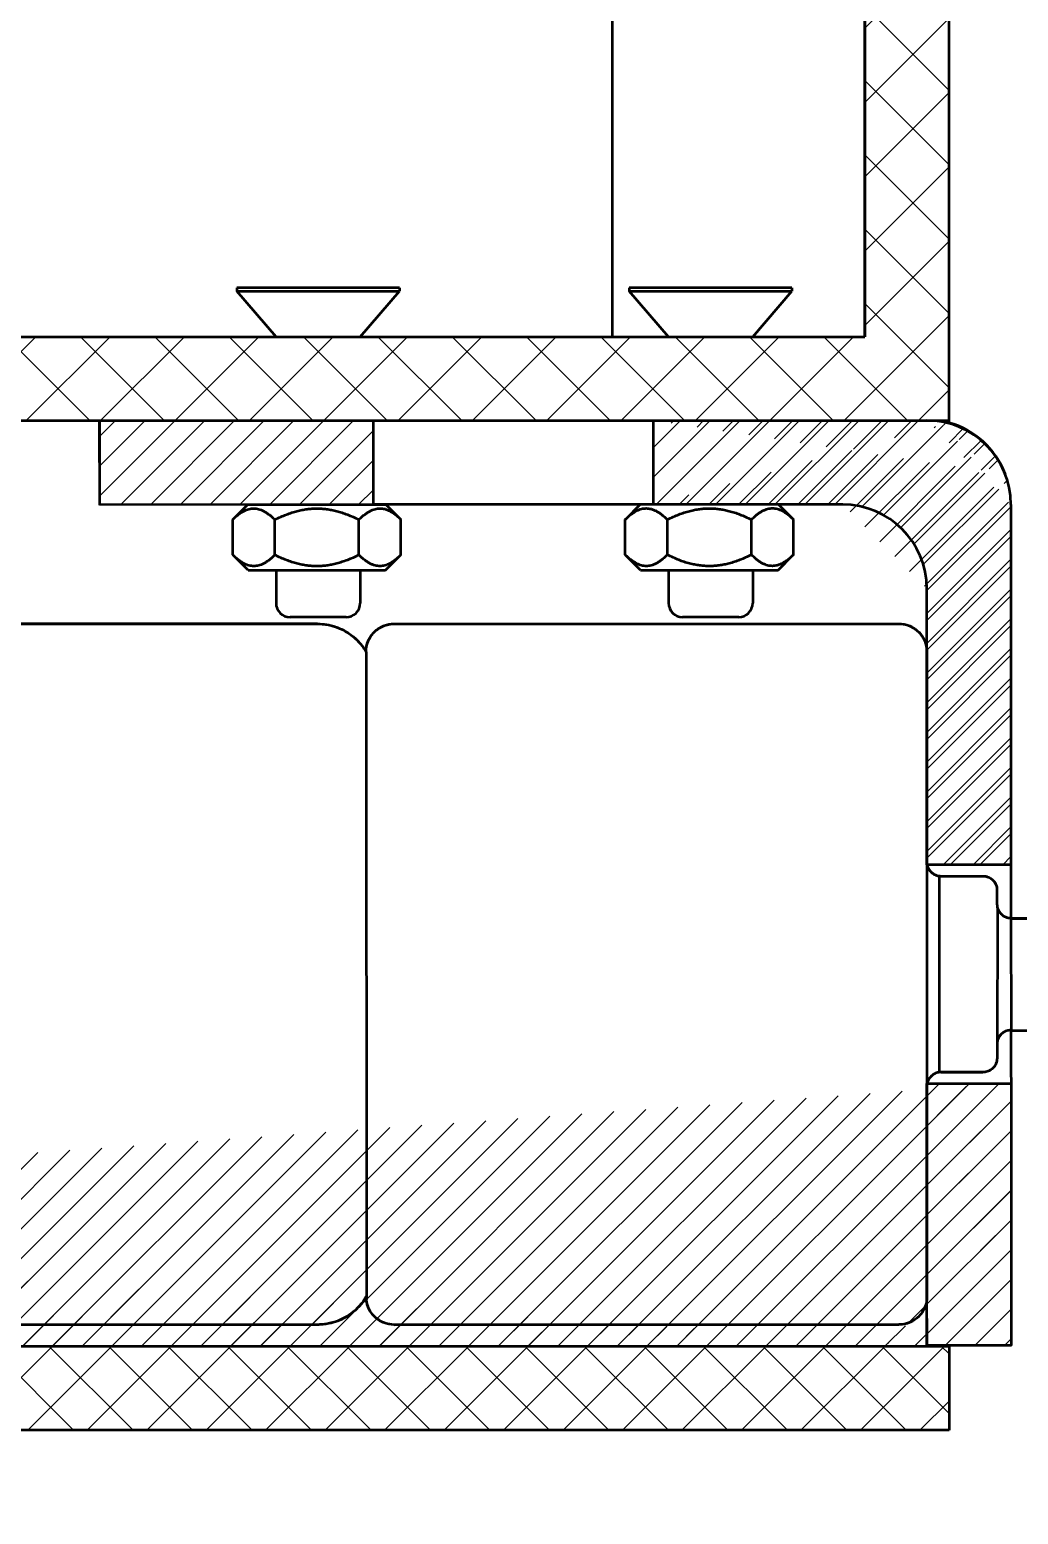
# Model space of a CAD drawing. Header units: inches. Extents: x -14 to 5184, y -66 to 1689.
# Drawn here: x 2436.5 to 2471.7, y 1582 to 1635 of the extents above; entities that cross this region are included whole.
import ezdxf

# ---------------------------------------------------------------- set-up
doc = ezdxf.new("R2010")
doc.units = ezdxf.units.IN
doc.header["$MEASUREMENT"] = 0
doc.layers.add('Видимый контур (ГОСТ)', color=7, linetype='Continuous', lineweight=50)
doc.layers.add('Штриховка (ГОСТ)', color=7, linetype='Continuous', lineweight=18)
pattern_1 = [(45, (-1048.1199, 862.4826), (-0.53033009, 0.53033009), [])]

msp = doc.modelspace()

# ---------------------------------------------------------------- hatches: boundary and pattern name
at = {"layer": 'Штриховка (ГОСТ)', "ltscale": 0.5}
h = msp.add_hatch(dxfattribs=at)
h.set_pattern_fill('ANSI37', color=256, scale=15)
h.set_pattern_definition([(45, (-1048.1199, 862.4826), (-1.3258252, 1.3258252), []), (135, (-1048.1199, 862.4826), (-1.3258252, -1.3258252), [])])
edge = h.paths.add_edge_path()
edge.add_spline(control_points=[(2357.5067, 1621.0352), (2357.3377, 1621.354), (2356.8369, 1622.3244), (2357.3871, 1623.3474), (2357.757, 1624.0352)], knot_values=[0, 0, 0, 0, 1.0405307, 3.1768806, 3.1768806, 3.1768806, 3.1768806], degree=3, periodic=0)
edge.add_line((2357.757, 1624.0352), (2356.1507, 1624.0352))
edge.add_line((2356.1507, 1624.0352), (2342.2485, 1624.0352))
edge.add_line((2342.2485, 1624.0352), (2342.2485, 1635.5352))
edge.add_line((2342.2485, 1635.5352), (2339.4304, 1635.5352))
edge.add_line((2339.4304, 1635.5352), (2339.4304, 1634.5901))
edge.add_line((2339.4304, 1634.5901), (2339.2485, 1634.5901))
edge.add_line((2339.2485, 1634.5901), (2339.2485, 1621.0352))
edge.add_line((2339.2485, 1621.0352), (2339.5681, 1621.0352))
edge.add_ellipse((2340.0086, 1618.0677), major_axis=(0.5083, 2.9567), ratio=0.9999874, start_angle=9.80764, end_angle=18.19785, ccw=False)
edge.add_line((2340.0058, 1621.0678), (2349.7558, 1621.0769))
edge.add_line((2349.7558, 1621.0769), (2356.1507, 1621.0352))
edge.add_line((2356.1507, 1621.0352), (2357.5067, 1621.0352))
edge = h.paths.add_edge_path()
edge.add_line((2469.2485, 1659.0203), (2466.2485, 1659.0203))
edge.add_line((2466.2485, 1659.0203), (2466.2485, 1624.0352))
edge.add_line((2466.2485, 1624.0352), (2367.7417, 1624.0352))
edge.add_line((2367.7417, 1624.0352), (2365.737, 1624.0352))
edge.add_spline(control_points=[(2365.737, 1624.0352), (2365.805, 1623.9087), (2365.873, 1623.7822), (2365.9381, 1623.6559)], knot_values=[0, 0, 0, 0, 0.3929016, 0.3929016, 0.3929016, 0.3929016], degree=3, periodic=0)
edge.add_spline(control_points=[(2365.9381, 1623.6559), (2366.0357, 1623.4663), (2366.1267, 1623.2771), (2366.2011, 1623.0887)], knot_values=[0.3929016, 0.3929016, 0.3929016, 0.3929016, 0.982254, 0.982254, 0.982254, 0.982254], degree=3, periodic=0)
edge.add_spline(control_points=[(2366.2718, 1622.8935), (2366.2505, 1622.9585), (2366.2268, 1623.0235), (2366.2011, 1623.0887)], knot_values=[0.982254, 0.982254, 0.982254, 0.982254, 1.1861158, 1.1861158, 1.1861158, 1.1861158], degree=3, periodic=0)
edge.add_spline(control_points=[(2366.2718, 1622.8935), (2366.2916, 1622.8333), (2366.3093, 1622.7732), (2366.3246, 1622.7132)], knot_values=[1.1861158, 1.1861158, 1.1861158, 1.1861158, 1.3751556, 1.3751556, 1.3751556, 1.3751556], degree=3, periodic=0)
edge.add_spline(control_points=[(2366.3246, 1622.7132), (2366.3391, 1622.6562), (2366.3515, 1622.5994), (2366.3615, 1622.5426)], knot_values=[1.3751556, 1.3751556, 1.3751556, 1.3751556, 1.5546526, 1.5546526, 1.5546526, 1.5546526], degree=3, periodic=0)
edge.add_spline(control_points=[(2366.3775, 1622.4336), (2366.3732, 1622.4699), (2366.3678, 1622.5062), (2366.3615, 1622.5426)], knot_values=[1.5546526, 1.5546526, 1.5546526, 1.5546526, 1.6698318, 1.6698318, 1.6698318, 1.6698318], degree=3, periodic=0)
edge.add_spline(control_points=[(2366.3861, 1622.3407), (2366.384, 1622.3716), (2366.3812, 1622.4026), (2366.3775, 1622.4336)], knot_values=[1.6698318, 1.6698318, 1.6698318, 1.6698318, 1.768117, 1.768117, 1.768117, 1.768117], degree=3, periodic=0)
edge.add_spline(control_points=[(2366.3897, 1622.2483), (2366.3893, 1622.2791), (2366.3881, 1622.3099), (2366.3861, 1622.3407)], knot_values=[1.768117, 1.768117, 1.768117, 1.768117, 1.8662827, 1.8662827, 1.8662827, 1.8662827], degree=3, periodic=0)
edge.add_spline(control_points=[(2366.388, 1622.1561), (2366.3895, 1622.1868), (2366.39, 1622.2175), (2366.3897, 1622.2483)], knot_values=[1.8662827, 1.8662827, 1.8662827, 1.8662827, 1.9643858, 1.9643858, 1.9643858, 1.9643858], degree=3, periodic=0)
edge.add_spline(control_points=[(2366.3808, 1622.0641), (2366.3841, 1622.0947), (2366.3865, 1622.1254), (2366.388, 1622.1561)], knot_values=[1.9643858, 1.9643858, 1.9643858, 1.9643858, 2.0627335, 2.0627335, 2.0627335, 2.0627335], degree=3, periodic=0)
edge.add_spline(control_points=[(2366.3681, 1621.9744), (2366.3693, 1621.9814), (2366.3743, 1622.0112), (2366.3782, 1622.0411), (2366.3808, 1622.0641)], knot_values=[2.0627335, 2.0627335, 2.0627335, 2.0627335, 2.0851532, 2.1587696, 2.1587696, 2.1587696, 2.1587696], degree=3, periodic=0)
edge.add_spline(control_points=[(2366.3489, 1621.8812), (2366.3563, 1621.9123), (2366.3627, 1621.9433), (2366.3681, 1621.9744)], knot_values=[2.1587696, 2.1587696, 2.1587696, 2.1587696, 2.2588995, 2.2588995, 2.2588995, 2.2588995], degree=3, periodic=0)
edge.add_spline(control_points=[(2366.3489, 1621.8812), (2366.3398, 1621.8429), (2366.3293, 1621.8047), (2366.3176, 1621.7665)], knot_values=[2.2588995, 2.2588995, 2.2588995, 2.2588995, 2.3826602, 2.3826602, 2.3826602, 2.3826602], degree=3, periodic=0)
edge.add_spline(control_points=[(2366.3176, 1621.7665), (2366.3014, 1621.7138), (2366.2829, 1621.6612), (2366.2625, 1621.6087)], knot_values=[2.3826602, 2.3826602, 2.3826602, 2.3826602, 2.5533905, 2.5533905, 2.5533905, 2.5533905], degree=3, periodic=0)
edge.add_spline(control_points=[(2366.2625, 1621.6087), (2366.2416, 1621.5548), (2366.2187, 1621.5011), (2366.1944, 1621.4474)], knot_values=[2.5533905, 2.5533905, 2.5533905, 2.5533905, 2.7284314, 2.7284314, 2.7284314, 2.7284314], degree=3, periodic=0)
edge.add_spline(control_points=[(2366.1944, 1621.4474), (2366.1642, 1621.3808), (2366.1318, 1621.3144), (2366.0981, 1621.2479)], knot_values=[2.7284314, 2.7284314, 2.7284314, 2.7284314, 2.9454271, 2.9454271, 2.9454271, 2.9454271], degree=3, periodic=0)
edge.add_spline(control_points=[(2366.0981, 1621.2479), (2366.0622, 1621.177), (2366.0248, 1621.1061), (2365.9872, 1621.0352)], knot_values=[2.9454271, 2.9454271, 2.9454271, 2.9454271, 3.1768806, 3.1768806, 3.1768806, 3.1768806], degree=3, periodic=0)
edge.add_line((2365.9872, 1621.0352), (2367.7417, 1621.0352))
edge.add_line((2367.7417, 1621.0352), (2438.9572, 1621.0352))
edge.add_line((2438.9572, 1621.0352), (2438.9572, 1621.0466))
edge.add_line((2438.9572, 1621.0466), (2448.7072, 1621.0486))
edge.add_line((2448.7072, 1621.0486), (2458.7072, 1621.0421))
edge.add_line((2458.7072, 1621.0421), (2458.7072, 1621.0506))
edge.add_line((2458.7072, 1621.0506), (2468.4572, 1621.0525))
edge.add_line((2468.4572, 1621.0525), (2469.2485, 1621.0352))
edge.add_line((2469.2485, 1621.0352), (2469.2485, 1659.0203))
h = msp.add_hatch(dxfattribs=at)
h.set_pattern_fill('ANSI31', color=256, scale=6)
h.set_pattern_definition(pattern_1)
h.paths.add_polyline_path([(2448.7078, 1618.0486), (2448.7072, 1621.0352), (2438.9572, 1621.0352), (2438.9578, 1618.0466)])
h = msp.add_hatch(dxfattribs=at)
h.set_pattern_fill('ANSI31', color=256, scale=6)
h.set_pattern_definition([(45, (-1048.1199, 301.6343), (-0.53033009, 0.53033009), [])])
edge = h.paths.add_edge_path()
edge.add_line((2458.7072, 1621.0506), (2468.4572, 1621.0525))
edge.add_ellipse((2468.4578, 1618.0525), major_axis=(-1.069, 2.8031), ratio=0.9999978, start_angle=249.13663, end_angle=339.13663, ccw=False)
edge.add_line((2471.4578, 1618.0531), (2471.4604, 1605.203))
edge.add_line((2471.4604, 1605.203), (2468.4604, 1605.2024))
edge.add_line((2468.4604, 1605.2024), (2468.4584, 1615.0525))
edge.add_ellipse((2465.4584, 1615.0519), major_axis=(-1.069, 2.8031), ratio=0.9999978, start_angle=249.13663, end_angle=339.13663)
edge.add_line((2465.4578, 1618.0519), (2458.7078, 1618.0506))
edge.add_line((2458.7078, 1618.0506), (2458.7072, 1621.0506))
edge = h.paths.add_edge_path(flags=17)
edge.add_ellipse((2465.4584, 1615.0519), major_axis=(-1.069, 2.8031), ratio=0.9999978, start_angle=249.13663, end_angle=339.13663)
edge = h.paths.add_edge_path(flags=17)
edge.add_line((2468.4604, 1605.2024), (2468.4584, 1615.0525))
edge = h.paths.add_edge_path(flags=17)
edge.add_line((2471.4604, 1605.203), (2468.4604, 1605.2024))
edge = h.paths.add_edge_path(flags=17)
edge.add_line((2471.4578, 1618.0531), (2471.4604, 1605.203))
edge = h.paths.add_edge_path(flags=17)
edge.add_ellipse((2468.4578, 1618.0525), major_axis=(-1.069, 2.8031), ratio=0.9999978, start_angle=249.13663, end_angle=339.13663)
edge = h.paths.add_edge_path(flags=17)
edge.add_line((2458.7072, 1621.0506), (2468.4572, 1621.0525))
edge = h.paths.add_edge_path(flags=16)
edge.add_line((2465.4578, 1618.0519), (2458.7078, 1618.0506))
edge = h.paths.add_edge_path(flags=16)
edge.add_line((2458.7078, 1618.0506), (2458.7072, 1621.0506))
h.paths.add_polyline_path([(2458.7078, 1618.0506), (2458.7072, 1621.0506)], flags=16)
edge = h.paths.add_edge_path(flags=17)
edge.add_line((2458.7078, 1618.0506), (2458.7072, 1621.0506))
edge.add_line((2458.7078, 1618.0506), (2458.7072, 1621.0506))
edge.add_line((2458.7078, 1618.0506), (2458.7072, 1621.0506))
edge.add_ellipse((2468.4479, 1618.0785), major_axis=(2.8031, 1.069), ratio=0.9999978, start_angle=0, end_angle=53.65937)
h = msp.add_hatch(dxfattribs=at)
h.set_pattern_fill('ANSI31', color=256, scale=6)
h.set_pattern_definition(pattern_1)
edge = h.paths.add_edge_path()
edge.add_line((2468.4822, 1612.8176), (2468.4843, 1615.0677))
edge.add_ellipse((2465.4843, 1615.0705), major_axis=(-0.5083, 2.9567), ratio=0.9999874, start_angle=260.19236, end_angle=350.19236)
edge.add_line((2465.487, 1618.0705), (2458.737, 1618.0768))
edge.add_spline(control_points=[(2458.737, 1618.0768), (2458.7384, 1619.556), (2458.7397, 1621.0352)], knot_values=[0.0041612, 0.0041612, 0.0041612, 0.3000037, 0.3000037, 0.3000037], weights=[1, 0.9999989, 1], degree=2, periodic=0)
edge.add_line((2458.7397, 1621.0352), (2468.9275, 1621.0352))
edge.add_ellipse((2468.487, 1618.0677), major_axis=(-0.5083, 2.9567), ratio=0.9999874, start_angle=270, end_angle=341.80215, ccw=False)
edge.add_ellipse((2468.487, 1618.0677), major_axis=(-0.5083, 2.9567), ratio=0.9999874, start_angle=260.19236, end_angle=270, ccw=False)
edge.add_line((2471.487, 1618.0649), (2471.4751, 1605.2312))
edge.add_ellipse((2471.4714, 1601.3152), major_axis=(0.0036, 3.9), ratio=0.0008567, start_angle=1.29673, end_angle=51.95946, ccw=False)
edge.add_line((2471.475, 1605.2142), (2468.4858, 1605.217))
edge.add_spline(control_points=[(2468.4858, 1605.217), (2468.4789, 1605.2508), (2468.4752, 1605.2854), (2468.4752, 1605.317)], knot_values=[0.2126734, 0.2126734, 0.2126734, 0.2126734, 0.2221719, 0.2221719, 0.2221719, 0.2221719], degree=3, periodic=0)
edge.add_line((2468.4752, 1605.317), (2468.4822, 1612.8176))
h = msp.add_hatch(dxfattribs=at)
h.set_pattern_fill('ANSI31', color=256, scale=6)
h.set_pattern_definition(pattern_1)
edge = h.paths.add_edge_path()
edge.add_line((2337.0364, 1588.0655), (2337.0277, 1597.4162))
edge.add_line((2337.0277, 1597.4162), (2340.0277, 1597.4189))
edge.add_line((2340.0348, 1589.8183), (2340.0278, 1597.3189))
edge.add_line((2340.0277, 1597.4189), (2340.0364, 1588.0682))
edge.add_line((2337.0365, 1588.0652), (2340.0365, 1588.068))
edge.add_line((2471.4619, 1597.4033), (2471.4638, 1588.0532))
edge.add_line((2468.4619, 1597.4027), (2471.4619, 1597.4033))
edge.add_line((2468.462, 1597.3027), (2468.4635, 1589.8026))
edge.add_ellipse((2468.4611, 1601.3025), major_axis=(0.0027, -13.25), ratio=0.0007478, start_angle=337.94365, end_angle=360.13627)
edge.add_spline(control_points=[(2468.4266, 1589.5334), (2468.404, 1589.4523), (2468.3705, 1589.3729), (2468.2789, 1589.2154), (2468.2167, 1589.1374), (2468.0676, 1588.9984), (2467.9771, 1588.9378), (2467.784, 1588.8492), (2467.679, 1588.8201), (2467.537, 1588.8044), (2467.5003, 1588.8023), (2467.4636, 1588.8023)], knot_values=[0, 0, 0, 0, 0.0254162, 0.0254162, 0.0546992, 0.0546992, 0.0865783, 0.0865783, 0.11844, 0.11844, 0.1294382, 0.1294382, 0.1294382, 0.1294382], degree=3, periodic=0)
edge.add_line((2471.4638, 1588.0531), (2468.4638, 1588.0525))
h = msp.add_hatch(dxfattribs=at)
h.set_pattern_fill('ANSI31', color=256, scale=6)
h.set_pattern_definition(pattern_1)
edge = h.paths.add_edge_path()
edge.add_line((2471.4592, 1588.0655), (2471.4679, 1597.4162))
edge.add_line((2471.4679, 1597.4162), (2468.4679, 1597.4189))
edge.add_line((2468.4608, 1589.8183), (2468.4678, 1597.3189))
edge.add_line((2468.4679, 1597.4189), (2468.4592, 1588.0682))
edge.add_line((2471.4591, 1588.0652), (2468.4591, 1588.068))
edge.add_line((2337.0337, 1597.4033), (2337.0318, 1588.0532))
edge.add_line((2340.0337, 1597.4027), (2337.0337, 1597.4033))
edge.add_line((2340.0336, 1597.3027), (2340.0321, 1589.8026))
edge.add_ellipse((2340.0345, 1601.3025), major_axis=(-0.0027, -13.25), ratio=0.0007478, start_angle=-0.13627, end_angle=22.05635, ccw=False)
edge.add_spline(control_points=[(2340.069, 1589.5334), (2340.0916, 1589.4523), (2340.1251, 1589.3729), (2340.2167, 1589.2154), (2340.2789, 1589.1374), (2340.428, 1588.9984), (2340.5185, 1588.9378), (2340.7116, 1588.8492), (2340.8166, 1588.8201), (2340.9586, 1588.8044), (2340.9953, 1588.8023), (2341.0319, 1588.8023)], knot_values=[0, 0, 0, 0, 0.0254162, 0.0254162, 0.0546992, 0.0546992, 0.0865783, 0.0865783, 0.11844, 0.11844, 0.1294382, 0.1294382, 0.1294382, 0.1294382], degree=3, periodic=0)
edge.add_line((2337.0318, 1588.0531), (2340.0318, 1588.0525))
at = {"layer": 'Штриховка (ГОСТ)'}
h = msp.add_hatch(dxfattribs=at)
h.set_pattern_fill('ANSI37', color=256, scale=12, style=0, double=1)
h.set_pattern_definition([(45, (-1048.1199, 862.4826), (-1.0606602, 1.0606602), []), (135, (-1048.1199, 862.4826), (-1.0606602, -1.0606602), [])])
edge = h.paths.add_edge_path()
edge.add_spline(control_points=[(2387.1865, 1586.5352), (2387.2315, 1586.3609), (2387.2998, 1586.1935), (2387.4795, 1585.8814), (2387.5899, 1585.7382), (2387.9034, 1585.4288), (2388.1228, 1585.2839), (2388.6046, 1585.0861), (2388.8626, 1585.0352), (2389.123, 1585.0352)], knot_values=[-0.2642769, -0.2642769, -0.2642769, -0.2642769, -0.2102673, -0.2102673, -0.1562578, -0.1562578, -0.0781289, -0.0781289, 0, 0, 0, 0], degree=3, periodic=0)
edge.add_line((2389.123, 1585.0352), (2419.377, 1585.0352))
edge.add_spline(control_points=[(2419.377, 1585.0352), (2419.557, 1585.0352), (2419.7363, 1585.0596), (2420.0833, 1585.1555), (2420.2496, 1585.2266), (2420.6275, 1585.4528), (2420.8227, 1585.6289), (2421.1347, 1586.0461), (2421.2484, 1586.2831), (2421.3135, 1586.5352)], knot_values=[-0.2642769, -0.2642769, -0.2642769, -0.2642769, -0.2102673, -0.2102673, -0.1562578, -0.1562578, -0.0781289, -0.0781289, 0, 0, 0, 0], degree=3, periodic=0)
edge.add_spline(control_points=[(2421.3135, 1586.5352), (2421.3376, 1586.6285), (2421.3682, 1586.7185), (2421.4967, 1587.0287), (2421.6613, 1587.2749), (2422.0103, 1587.624), (2422.2566, 1587.7886), (2422.7127, 1587.9775), (2423.0032, 1588.0352), (2423.25, 1588.0352)], knot_values=[0.3435613, 0.3435613, 0.3435613, 0.3435613, 0.3702407, 0.3702407, 0.4442889, 0.4442889, 0.518337, 0.518337, 0.5923851, 0.5923851, 0.5923851, 0.5923851], degree=3, periodic=0)
edge.add_line((2423.25, 1588.0352), (2469.25, 1588.0352))
edge.add_line((2469.25, 1588.0352), (2469.25, 1585.0352))
edge.add_line((2469.25, 1585.0352), (2426.25, 1585.0352))
edge.add_spline(control_points=[(2426.25, 1585.0352), (2426.0032, 1585.0352), (2425.7127, 1584.9775), (2425.2566, 1584.7886), (2425.0103, 1584.624), (2424.6613, 1584.2749), (2424.4967, 1584.0287), (2424.3682, 1583.7185), (2424.3376, 1583.6285), (2424.3135, 1583.5353)], knot_values=[0.5923851, 0.5923851, 0.5923851, 0.5923851, 0.6664332, 0.6664332, 0.7404813, 0.7404813, 0.8145295, 0.8145295, 0.8412086, 0.8412086, 0.8412086, 0.8412086], degree=3, periodic=0)
edge.add_spline(control_points=[(2424.3135, 1583.5353), (2424.2685, 1583.3609), (2424.2002, 1583.1935), (2424.0205, 1582.8814), (2423.9101, 1582.7383), (2423.5966, 1582.4289), (2423.3773, 1582.2839), (2422.8954, 1582.0861), (2422.6374, 1582.0353), (2422.377, 1582.0353)], knot_values=[-0.2642765, -0.2642765, -0.2642765, -0.2642765, -0.2102671, -0.2102671, -0.1562578, -0.1562578, -0.0781289, -0.0781289, 0, 0, 0, 0], degree=3, periodic=0)
edge.add_line((2422.377, 1582.0353), (2386.123, 1582.0353))
edge.add_spline(control_points=[(2386.123, 1582.0353), (2385.943, 1582.0353), (2385.7637, 1582.0596), (2385.4167, 1582.1555), (2385.2504, 1582.2266), (2384.8725, 1582.4528), (2384.6773, 1582.6289), (2384.3653, 1583.0461), (2384.2516, 1583.2831), (2384.1865, 1583.5353)], knot_values=[-0.2642765, -0.2642765, -0.2642765, -0.2642765, -0.2102671, -0.2102671, -0.1562578, -0.1562578, -0.0781289, -0.0781289, 0, 0, 0, 0], degree=3, periodic=0)
edge.add_spline(control_points=[(2384.1865, 1583.5353), (2384.1624, 1583.6285), (2384.1318, 1583.7185), (2384.0033, 1584.0287), (2383.8387, 1584.2749), (2383.4897, 1584.624), (2383.2434, 1584.7886), (2382.7873, 1584.9775), (2382.4968, 1585.0352), (2382.25, 1585.0352)], knot_values=[0.3435616, 0.3435616, 0.3435616, 0.3435616, 0.3702407, 0.3702407, 0.4442888, 0.4442888, 0.518337, 0.518337, 0.5923851, 0.5923851, 0.5923851, 0.5923851], degree=3, periodic=0)
edge.add_line((2382.25, 1585.0352), (2339.25, 1585.0352))
edge.add_line((2339.25, 1585.0352), (2339.25, 1588.0352))
edge.add_line((2339.25, 1588.0352), (2385.25, 1588.0352))
edge.add_spline(control_points=[(2385.25, 1588.0352), (2385.4968, 1588.0352), (2385.7873, 1587.9775), (2386.2434, 1587.7886), (2386.4897, 1587.624), (2386.8387, 1587.2749), (2387.0033, 1587.0287), (2387.1318, 1586.7185), (2387.1624, 1586.6285), (2387.1865, 1586.5352)], knot_values=[0.5923851, 0.5923851, 0.5923851, 0.5923851, 0.6664332, 0.6664332, 0.7404814, 0.7404814, 0.8145295, 0.8145295, 0.841209, 0.841209, 0.841209, 0.841209], degree=3, periodic=0)

# ---------------------------------------------------------------- linework, layer by layer
at = {"layer": 'Видимый контур (ГОСТ)'}
for p, q in [((2457.2468, 1624.0352), (2457.2468, 1661.5352)), ((2466.2473, 1659.0203), (2466.2473, 1624.0352)), ((2466.2485, 1624.0352), (2466.2485, 1659.0203)), ((2469.2485, 1659.0203), (2469.2485, 1621.0352)), ((2449.6481, 1625.7852), (2443.8481, 1625.7852)), ((2443.8481, 1625.7852), (2443.8481, 1625.6686)), ((2449.6481, 1625.7852), (2449.6481, 1625.6686)), ((2463.6481, 1625.7852), (2457.8481, 1625.7852)), ((2457.8481, 1625.7852), (2457.8481, 1625.6686)), ((2463.6481, 1625.7852), (2463.6481, 1625.6686)), ((2443.8481, 1625.6686), (2449.6481, 1625.6686)), ((2445.2481, 1624.0352), (2443.8481, 1625.6686)), ((2448.2481, 1624.0352), (2449.6481, 1625.6686)), ((2457.8481, 1625.6686), (2463.6481, 1625.6686)), ((2459.2481, 1624.0352), (2457.8481, 1625.6686)), ((2462.2481, 1624.0352), (2463.6481, 1625.6686)), ((2367.7417, 1624.0352), (2466.2485, 1624.0352)), ((2469.2485, 1621.0352), (2367.7417, 1621.0352)), ((2438.9495, 1621.0352), (2438.9501, 1618.0667)), ((2438.9572, 1621.0466), (2448.7072, 1621.0486)), ((2438.9578, 1618.0466), (2438.9572, 1621.0466)), ((2448.7072, 1621.0486), (2448.7078, 1618.0486)), ((2458.7072, 1621.0506), (2468.4572, 1621.0525)), ((2458.7078, 1618.0506), (2458.7072, 1621.0506)), ((2469.2479, 1621.0352), (2469.2479, 1620.9699)), ((2471.2609, 1619.1215), (2471.251, 1619.1475)), ((2438.9501, 1618.0667), (2438.9578, 1618.0466)), ((2448.7078, 1618.0486), (2438.9578, 1618.0466)), ((2444.2329, 1618.0477), (2443.7066, 1617.5212)), ((2449.1667, 1618.0527), (2449.6998, 1617.5198)), ((2458.237, 1618.0546), (2457.7066, 1617.524)), ((2465.4578, 1618.0519), (2458.7078, 1618.0506)), ((2463.1708, 1618.0515), (2463.6998, 1617.5226)), ((2471.4578, 1618.0531), (2471.4604, 1605.203)), ((2443.7022, 1616.2599), (2443.7019, 1617.5165)), ((2445.2041, 1616.2551), (2445.2039, 1617.5117)), ((2448.2041, 1616.2557), (2448.2039, 1617.5123)), ((2449.7022, 1616.2611), (2449.7019, 1617.5177)), ((2457.7022, 1616.2627), (2457.7019, 1617.5193)), ((2459.2041, 1616.258), (2459.2039, 1617.5145)), ((2462.2041, 1616.2586), (2462.2039, 1617.5151)), ((2463.7022, 1616.264), (2463.7019, 1617.5205)), ((2444.249, 1615.7133), (2443.7043, 1616.2578)), ((2449.1556, 1615.7143), (2449.6975, 1616.2564)), ((2458.249, 1615.7161), (2457.7043, 1616.2606)), ((2463.1556, 1615.7171), (2463.6975, 1616.2593)), ((2445.2481, 1615.7097), (2445.2481, 1614.5352)), ((2448.2481, 1615.7104), (2448.2481, 1614.5352)), ((2459.2481, 1615.7125), (2459.2481, 1614.5352)), ((2462.2481, 1615.7132), (2462.2481, 1614.5352)), ((2468.4604, 1605.2024), (2468.4584, 1615.0525)), ((2417.6586, 1613.7923), (2446.7266, 1613.7982)), ((2446.7266, 1613.7982), (2426.317, 1613.7941)), ((2447.7481, 1614.0352), (2445.7481, 1614.0352)), ((2449.4586, 1613.7987), (2467.4586, 1613.8023)), ((2449.4586, 1613.7987), (2467.4586, 1613.8023)), ((2461.7481, 1614.0352), (2459.7481, 1614.0352)), ((2468.4588, 1612.8025), (2468.4604, 1605.3024)), ((2471.4604, 1605.203), (2468.4604, 1605.2024)), ((2468.9604, 1604.8026), (2470.4604, 1604.8029)), ((2468.9605, 1604.8025), (2470.4605, 1604.8028)), ((2470.9606, 1604.3029), (2470.9607, 1603.8028)), ((2471.463, 1603.289), (2482.0669, 1603.2768)), ((2479.8278, 1603.279), (2471.463, 1603.2871)), ((2471.4592, 1599.289), (2472.4148, 1599.2882)), ((2470.9617, 1598.8033), (2470.9618, 1598.3032)), ((2468.9618, 1597.8026), (2470.4618, 1597.8029)), ((2470.4619, 1597.8031), (2468.9619, 1597.8028)), ((2468.4619, 1597.4027), (2471.4619, 1597.4033)), ((2468.4638, 1588.0526), (2468.4619, 1597.4027)), ((2468.462, 1597.3027), (2468.4635, 1589.8026)), ((2471.4619, 1597.4033), (2471.4638, 1588.0532)), ((2446.7316, 1588.7982), (2417.6637, 1588.7923)), ((2446.7316, 1588.7982), (2426.3221, 1588.7941)), ((2467.4637, 1588.8024), (2449.4637, 1588.7987)), ((2449.4637, 1588.7987), (2467.4636, 1588.8023)), ((2423.25, 1588.0352), (2469.25, 1588.0352)), ((2471.4638, 1588.0532), (2468.4638, 1588.0526)), ((2471.4638, 1588.0531), (2468.4638, 1588.0525)), ((2469.25, 1588.0527), (2469.25, 1588.0352)), ((2469.25, 1588.0352), (2469.25, 1585.0352)), ((2469.25, 1585.0352), (2426.25, 1585.0352))]:
    msp.add_line(p, q, dxfattribs=at)
at = {"layer": 'Видимый контур (ГОСТ)', "ltscale": 0.5}
for p, q in [((2444.2329, 1618.0477), (2449.1667, 1618.0527)), ((2448.4588, 1612.7985), (2448.4689, 1589.694)), ((2468.4604, 1605.2024), (2468.462, 1597.3027)), ((2468.8987, 1604.8025), (2468.9002, 1597.8028)), ((2470.9783, 1603.6682), (2470.9617, 1598.5532)), ((2471.4607, 1603.3031), (2471.4615, 1599.3031))]:
    msp.add_line(p, q, dxfattribs=at)
at = {"layer": 'Видимый контур (ГОСТ)'}
for centre, start, end in [((2445.7481, 1614.5352), 180, 270), ((2447.7481, 1614.5352), 270, 0), ((2459.7481, 1614.5352), 180, 270), ((2461.7481, 1614.5352), 270, 0)]:
    msp.add_arc(centre, 0.5, start, end, dxfattribs=at)
for centre, major_axis, ratio, start_param, end_param in [((2468.4578, 1618.0525), (-1.069, 2.8031), 0.9999978, 4.3482545, 5.9190508), ((2468.4479, 1618.0785), (2.8031, 1.069), 0.9999978, 0, 0.9365328), ((2453.7078, 1618.0495), (-5, -0.001), 0.001962, 3.1440688, 6.2807092), ((2465.4584, 1615.0519), (-1.069, 2.8031), 0.9999978, 4.3482545, 5.9190508), ((2446.7023, 1615.7138), (2.4533, 0.0005), 0.001962, 3.1435546, 6.2812233), ((2460.7023, 1615.7166), (2.4533, 0.0005), 0.001962, 3.1435546, 6.2812233), ((2471.4611, 1601.3031), (-0.0008, 3.9), 0.0007478, 0.0086554, 1.0323275), ((2471.4611, 1601.3031), (0.0008, -3.9), 0.0007478, 5.2508578, 6.2745299), ((2468.4611, 1601.3025), (0.0027, -13.25), 0.0007478, 5.8982294, 6.2855636), ((2471.4611, 1601.3031), (0.0027, -13.25), 0.0007478, 0.0000001, 0.0025477)]:
    msp.add_ellipse(centre, major_axis=major_axis, ratio=ratio, start_param=start_param, end_param=end_param, dxfattribs=at)
for points, weights in [([(2443.7019, 1617.5165), (2444.4527, 1618.2641), (2445.2039, 1617.5117)], [1.53707503368, 1.77486136892, 1.53707503368]), ([(2445.2039, 1617.5117), (2446.7037, 1618.262), (2448.2039, 1617.5123)], [1.53707503368, 1.77486136892, 1.53707503368]), ([(2448.2039, 1617.5123), (2448.9527, 1618.265), (2449.7019, 1617.5177)], [1.53707503368, 1.77486136892, 1.53707503368]), ([(2457.7019, 1617.5193), (2458.4527, 1618.2669), (2459.2039, 1617.5145)], [1.53707503368, 1.77486136892, 1.53707503368]), ([(2459.2039, 1617.5145), (2460.7037, 1618.2648), (2462.2039, 1617.5151)], [1.53707503368, 1.77486136892, 1.53707503368]), ([(2462.2039, 1617.5151), (2462.9527, 1618.2678), (2463.7019, 1617.5205)], [1.53707503368, 1.77486136892, 1.53707503368]), ([(2443.7066, 1617.5212), (2443.7043, 1617.5189), (2443.7019, 1617.5165)], [1.5383597687, 1.53771914595, 1.53707503368]), ([(2449.7019, 1617.5177), (2449.7009, 1617.5188), (2449.6998, 1617.5198)], [1.53707503368, 1.53736371117, 1.53765168775]), ([(2457.7066, 1617.524), (2457.7043, 1617.5217), (2457.7019, 1617.5193)], [1.5383597687, 1.53771914595, 1.53707503368]), ([(2463.7019, 1617.5205), (2463.7009, 1617.5216), (2463.6998, 1617.5226)], [1.53707503368, 1.53736371117, 1.53765168775]), ([(2445.2041, 1616.2551), (2444.4533, 1615.5075), (2443.7022, 1616.2599)], [1.47499562285, 1.70317823982, 1.47499562285]), ([(2448.2041, 1616.2557), (2446.7043, 1615.5054), (2445.2041, 1616.2551)], [1.47490769269, 1.7030767068, 1.47490769269]), ([(2449.7022, 1616.2611), (2448.9533, 1615.5084), (2448.2041, 1616.2557)], [1.47499562285, 1.70317823982, 1.47499562285]), ([(2459.2041, 1616.258), (2458.4533, 1615.5104), (2457.7022, 1616.2627)], [1.47499562285, 1.70317823982, 1.47499562285]), ([(2462.2041, 1616.2586), (2460.7043, 1615.5083), (2459.2041, 1616.258)], [1.47490769269, 1.7030767068, 1.47490769269]), ([(2463.7022, 1616.264), (2462.9533, 1615.5113), (2462.2041, 1616.2586)], [1.47499562285, 1.70317823982, 1.47499562285])]:
    msp.add_rational_spline(points, weights, degree=2, dxfattribs=at)
for points, knots in [([(2446.7266, 1613.7982), (2446.9734, 1613.7982), (2447.2639, 1613.7405), (2447.72, 1613.5517), (2447.9663, 1613.3872), (2448.2566, 1613.0971), (2448.3705, 1612.9515), (2448.4588, 1612.7985)], [0, 0, 0, 0, 0.07404814, 0.07404814, 0.14809633, 0.14809633, 0.19714935, 0.19714935, 0.19714935, 0.19714935]), ([(2446.7266, 1613.7982), (2446.9428, 1613.7982), (2447.1618, 1613.7623), (2447.5677, 1613.6252), (2447.7603, 1613.5237), (2448.0996, 1613.2682), (2448.2506, 1613.1111), (2448.4024, 1612.8917), (2448.4316, 1612.8456), (2448.4588, 1612.7985)], [0.00000114, 0.00000114, 0.00000114, 0.00000114, 0.06485975, 0.06485975, 0.12854749, 0.12854749, 0.19227686, 0.19227686, 0.20860919, 0.20860919, 0.20860919, 0.20860919]), ([(2448.4585, 1612.7987), (2448.4586, 1612.8034), (2448.4586, 1612.8083), (2448.4589, 1612.8211), (2448.4587, 1612.8252), (2448.4606, 1612.86), (2448.4611, 1612.8684), (2448.4625, 1612.8855), (2448.4631, 1612.8922), (2448.465, 1612.9107), (2448.4665, 1612.9233), (2448.4704, 1612.9516), (2448.4731, 1612.9677), (2448.4813, 1613.0117), (2448.4879, 1613.04), (2448.5115, 1613.1243), (2448.5325, 1613.1799), (2448.5999, 1613.3198), (2448.655, 1613.4014), (2448.7914, 1613.5509), (2448.8764, 1613.6185), (2449.0613, 1613.7224), (2449.1635, 1613.76), (2449.3305, 1613.7925), (2449.3947, 1613.7987), (2449.4586, 1613.7987)], [3.68354587, 3.68354587, 3.68354587, 3.68354587, 3.70206804, 3.70206804, 3.72610171, 3.72610171, 3.73157563, 3.73157563, 3.73446131, 3.73446131, 3.73880505, 3.73880505, 3.74387534, 3.74387534, 3.75263521, 3.75263521, 3.77033425, 3.77033425, 3.7992681, 3.7992681, 3.83104287, 3.83104287, 3.86290386, 3.86290386, 3.88208157, 3.88208157, 3.88208157, 3.88208157]), ([(2448.4588, 1612.7985), (2448.4588, 1612.9219), (2448.4877, 1613.0672), (2448.5821, 1613.2952), (2448.6643, 1613.4184), (2448.8388, 1613.593), (2448.962, 1613.6753), (2449.19, 1613.7698), (2449.3352, 1613.7987), (2449.4586, 1613.7987)], [-0.1480963, -0.1480963, -0.1480963, -0.1480963, -0.1110722, -0.1110722, -0.07404812, -0.07404812, -0.03702406, -0.03702406, 0, 0, 0, 0]), ([(2467.4586, 1613.8023), (2467.5667, 1613.8024), (2467.6762, 1613.7844), (2467.8792, 1613.7159), (2467.9755, 1613.6651), (2468.1451, 1613.5373), (2468.2206, 1613.4588), (2468.344, 1613.2806), (2468.3923, 1613.1774), (2468.4219, 1613.0717)], [0, 0, 0, 0, 0.0324323, 0.0324323, 0.06427795, 0.06427795, 0.0961435, 0.0961435, 0.12931811, 0.12931811, 0.12931811, 0.12931811]), ([(2467.4586, 1613.8023), (2467.5821, 1613.8023), (2467.7273, 1613.7735), (2467.9554, 1613.679), (2468.0785, 1613.5968), (2468.2531, 1613.4223), (2468.3354, 1613.2992), (2468.4299, 1613.0712), (2468.4588, 1612.9259), (2468.4588, 1612.8025)], [0, 0, 0, 0, 0.03702404, 0.03702404, 0.07404817, 0.07404817, 0.11107238, 0.11107238, 0.14809663, 0.14809663, 0.14809663, 0.14809663]), ([(2468.4604, 1605.3024), (2468.4604, 1605.2407), (2468.4748, 1605.1681), (2468.5221, 1605.0541), (2468.5632, 1604.9925), (2468.6505, 1604.9052), (2468.7121, 1604.8641), (2468.8261, 1604.8169), (2468.8987, 1604.8025), (2468.9605, 1604.8025)], [0.074049057, 0.074049057, 0.074049057, 0.074049057, 0.092561885, 0.092561885, 0.111074543, 0.111074543, 0.129586813, 0.129586813, 0.148098636, 0.148098636, 0.148098636, 0.148098636]), ([(2468.4705, 1605.2024), (2468.473, 1605.19), (2468.476, 1605.1776), (2468.489, 1605.1322), (2468.5021, 1605.0997), (2468.5421, 1605.0239), (2468.5734, 1604.9819), (2468.6477, 1604.9089), (2468.6921, 1604.8774), (2468.7873, 1604.8305), (2468.8394, 1604.8146), (2468.9147, 1604.8042), (2468.9376, 1604.8026), (2468.9604, 1604.8026)], [0.00569865, 0.00569865, 0.00569865, 0.00569865, 0.009528049, 0.009528049, 0.019924599, 0.019924599, 0.035258921, 0.035258921, 0.051182762, 0.051182762, 0.067114013, 0.067114013, 0.073970259, 0.073970259, 0.073970259, 0.073970259]), ([(2470.4604, 1604.8029), (2470.4668, 1604.8029), (2470.4731, 1604.8028), (2470.4984, 1604.8019), (2470.5174, 1604.8001), (2470.5895, 1604.789), (2470.6422, 1604.7719), (2470.7372, 1604.7228), (2470.781, 1604.6904), (2470.8552, 1604.6145), (2470.8866, 1604.57), (2470.9214, 1604.4986), (2470.9311, 1604.4741), (2470.9443, 1604.4307), (2470.9488, 1604.4121), (2470.9541, 1604.3838), (2470.9555, 1604.374), (2470.9573, 1604.3597), (2470.9579, 1604.3548), (2470.9588, 1604.3453), (2470.9591, 1604.3407), (2470.9594, 1604.3368)], [0, 0, 0, 0, 0.001899331, 0.001899331, 0.007605592, 0.007605592, 0.023784354, 0.023784354, 0.039707652, 0.039707652, 0.055639517, 0.055639517, 0.063517711, 0.063517711, 0.069257956, 0.069257956, 0.072230228, 0.072230228, 0.073788309, 0.073788309, 0.075426252, 0.075426252, 0.075426252, 0.075426252]), ([(2470.4605, 1604.8028), (2470.5222, 1604.8028), (2470.5948, 1604.7884), (2470.7088, 1604.7412), (2470.7704, 1604.7), (2470.8577, 1604.6128), (2470.8988, 1604.5512), (2470.9461, 1604.4372), (2470.9605, 1604.3646), (2470.9606, 1604.3029)], [0, 0, 0, 0, 0.018511751, 0.018511751, 0.037023994, 0.037023994, 0.055536848, 0.055536848, 0.074050315, 0.074050315, 0.074050315, 0.074050315]), ([(2470.9607, 1603.8028), (2470.9607, 1603.7411), (2470.9751, 1603.6685), (2471.0224, 1603.5544), (2471.0635, 1603.4929), (2471.1508, 1603.4056), (2471.2124, 1603.3645), (2471.3264, 1603.3173), (2471.399, 1603.3028), (2471.4608, 1603.3029)], [0.074050768, 0.074050768, 0.074050768, 0.074050768, 0.092565149, 0.092565149, 0.111079098, 0.111079098, 0.129591851, 0.129591851, 0.148103173, 0.148103173, 0.148103173, 0.148103173]), ([(2470.9614, 1603.7752), (2470.9616, 1603.7723), (2470.9618, 1603.7687), (2470.9624, 1603.761), (2470.9628, 1603.7568), (2470.9638, 1603.7463), (2470.9646, 1603.74), (2470.9672, 1603.7213), (2470.9694, 1603.7088), (2470.9783, 1603.6682), (2470.987, 1603.6402), (2471.0169, 1603.5675), (2471.0429, 1603.524), (2471.108, 1603.4447), (2471.1489, 1603.4087), (2471.2387, 1603.352), (2471.2888, 1603.3306), (2471.3796, 1603.3081), (2471.4203, 1603.3031), (2471.4607, 1603.3031)], [0, 0, 0, 0, 0.001386364, 0.001386364, 0.002774995, 0.002774995, 0.004737358, 0.004737358, 0.008538461, 0.008538461, 0.017262758, 0.017262758, 0.032130329, 0.032130329, 0.048057692, 0.048057692, 0.063988448, 0.063988448, 0.076120581, 0.076120581, 0.076120581, 0.076120581]), ([(2471.4616, 1599.3034), (2471.3999, 1599.3034), (2471.3272, 1599.2889), (2471.2132, 1599.2417), (2471.1517, 1599.2005), (2471.0644, 1599.1132), (2471.0233, 1599.0517), (2470.9761, 1598.9376), (2470.9616, 1598.865), (2470.9617, 1598.8033)], [0.148103308, 0.148103308, 0.148103308, 0.148103308, 0.16661463, 0.16661463, 0.185127383, 0.185127383, 0.203641332, 0.203641332, 0.222155713, 0.222155713, 0.222155713, 0.222155713]), ([(2471.4615, 1599.3031), (2471.4556, 1599.3031), (2471.4498, 1599.303), (2471.4262, 1599.3022), (2471.4086, 1599.3006), (2471.338, 1599.2906), (2471.2855, 1599.2741), (2471.19, 1599.2263), (2471.1459, 1599.1945), (2471.0708, 1599.1194), (2471.0388, 1599.0753), (2471.0032, 1599.0044), (2470.9932, 1598.9799), (2470.9788, 1598.9348), (2470.9737, 1598.9143), (2470.9679, 1598.8831), (2470.9663, 1598.8723), (2470.9644, 1598.8563), (2470.9639, 1598.8507), (2470.9632, 1598.8429), (2470.963, 1598.8402), (2470.9627, 1598.8353), (2470.9625, 1598.8329), (2470.9624, 1598.8309)], [0, 0, 0, 0, 0.001764953, 0.001764953, 0.007066444, 0.007066444, 0.023158259, 0.023158259, 0.039084495, 0.039084495, 0.055016221, 0.055016221, 0.062898474, 0.062898474, 0.069217245, 0.069217245, 0.072495163, 0.072495163, 0.074234027, 0.074234027, 0.075164545, 0.075164545, 0.076134757, 0.076134757, 0.076134757, 0.076134757]), ([(2470.9606, 1598.2693), (2470.9604, 1598.2655), (2470.96, 1598.261), (2470.9591, 1598.2511), (2470.9585, 1598.2458), (2470.9567, 1598.2315), (2470.9553, 1598.2223), (2470.9501, 1598.1941), (2470.9455, 1598.175), (2470.9278, 1598.1172), (2470.9108, 1598.0793), (2470.8625, 1597.9994), (2470.8277, 1597.9582), (2470.7476, 1597.8893), (2470.7012, 1597.8608), (2470.603, 1597.8204), (2470.55, 1597.8079), (2470.4853, 1597.8034), (2470.4736, 1597.8029), (2470.4618, 1597.8029)], [0, 0, 0, 0, 0.001606989, 0.001606989, 0.003313029, 0.003313029, 0.006108052, 0.006108052, 0.011996026, 0.011996026, 0.024257906, 0.024257906, 0.040025602, 0.040025602, 0.055955471, 0.055955471, 0.071887375, 0.071887375, 0.075410977, 0.075410977, 0.075410977, 0.075410977]), ([(2470.9618, 1598.3032), (2470.9618, 1598.2415), (2470.9473, 1598.1689), (2470.9001, 1598.0548), (2470.859, 1597.9933), (2470.7718, 1597.906), (2470.7102, 1597.8648), (2470.5962, 1597.8176), (2470.5236, 1597.8031), (2470.4619, 1597.8031)], [-0.074050315, -0.074050315, -0.074050315, -0.074050315, -0.055536848, -0.055536848, -0.037023994, -0.037023994, -0.018511751, -0.018511751, 0, 0, 0, 0]), ([(2468.9619, 1597.8028), (2468.9002, 1597.8028), (2468.8275, 1597.7883), (2468.7135, 1597.7411), (2468.652, 1597.6999), (2468.5647, 1597.6126), (2468.5236, 1597.551), (2468.4764, 1597.437), (2468.4619, 1597.3644), (2468.462, 1597.3027)], [0.148098685, 0.148098685, 0.148098685, 0.148098685, 0.166610508, 0.166610508, 0.185122778, 0.185122778, 0.203635436, 0.203635436, 0.222148265, 0.222148265, 0.222148265, 0.222148265]), ([(2468.9618, 1597.8026), (2468.9552, 1597.8026), (2468.9486, 1597.8025), (2468.9222, 1597.8015), (2468.9024, 1597.7995), (2468.8296, 1597.7878), (2468.7771, 1597.7703), (2468.6824, 1597.7206), (2468.6388, 1597.6879), (2468.5651, 1597.6115), (2468.5341, 1597.5667), (2468.4998, 1597.4952), (2468.4903, 1597.4706), (2468.4786, 1597.4314), (2468.475, 1597.417), (2468.472, 1597.4027)], [0, 0, 0, 0, 0.001980096, 0.001980096, 0.00792976, 0.00792976, 0.02410549, 0.02410549, 0.040028953, 0.040028953, 0.055960205, 0.055960205, 0.063828145, 0.063828145, 0.068274261, 0.068274261, 0.068274261, 0.068274261]), ([(2448.4635, 1589.7985), (2448.3751, 1589.6455), (2448.2613, 1589.4999), (2447.9712, 1589.2097), (2447.725, 1589.0451), (2447.2689, 1588.8561), (2446.9784, 1588.7982), (2446.7316, 1588.7982)], [-0.19714935, -0.19714935, -0.19714935, -0.19714935, -0.14809633, -0.14809633, -0.07404814, -0.07404814, 0, 0, 0, 0]), ([(2448.4635, 1589.7985), (2448.3555, 1589.6115), (2448.2151, 1589.44), (2447.8939, 1589.1571), (2447.7098, 1589.0411), (2447.3191, 1588.8747), (2447.1076, 1588.8224), (2446.8413, 1588.8004), (2446.7864, 1588.7982), (2446.7316, 1588.7982)], [0, 0, 0, 0, 0.06478059, 0.06478059, 0.12844046, 0.12844046, 0.1921701, 0.1921701, 0.2086093, 0.2086093, 0.2086093, 0.2086093]), ([(2449.4637, 1588.7987), (2449.3555, 1588.7987), (2449.246, 1588.8167), (2449.0431, 1588.8852), (2448.9468, 1588.936), (2448.7771, 1589.0637), (2448.7017, 1589.1422), (2448.5808, 1589.3168), (2448.5339, 1589.4152), (2448.4901, 1589.5639), (2448.4796, 1589.6139), (2448.4719, 1589.6685), (2448.4707, 1589.6778), (2448.4689, 1589.694), (2448.4682, 1589.7011), (2448.4666, 1589.7178), (2448.466, 1589.7263), (2448.4651, 1589.7404), (2448.4648, 1589.7459), (2448.4642, 1589.7581), (2448.464, 1589.7631), (2448.4635, 1589.777), (2448.4634, 1589.7823), (2448.4632, 1589.7912), (2448.4632, 1589.7948), (2448.4631, 1589.7982)], [0, 0, 0, 0, 0.0324323, 0.0324323, 0.06427795, 0.06427795, 0.0961435, 0.0961435, 0.12798854, 0.12798854, 0.14291506, 0.14291506, 0.14606358, 0.14606358, 0.14881329, 0.14881329, 0.15324774, 0.15324774, 0.15800008, 0.15800008, 0.16601082, 0.16601082, 0.18502634, 0.18502634, 0.19841462, 0.19841462, 0.19841462, 0.19841462]), ([(2449.4637, 1588.7987), (2449.3403, 1588.7987), (2449.195, 1588.8276), (2448.9669, 1588.922), (2448.8438, 1589.0042), (2448.6692, 1589.1787), (2448.5869, 1589.3018), (2448.4924, 1589.5299), (2448.4635, 1589.6751), (2448.4635, 1589.7985)], [0, 0, 0, 0, 0.03702406, 0.03702406, 0.07404812, 0.07404812, 0.1110722, 0.1110722, 0.1480963, 0.1480963, 0.1480963, 0.1480963]), ([(2468.4635, 1589.8026), (2468.4635, 1589.6792), (2468.4346, 1589.5339), (2468.3402, 1589.3059), (2468.258, 1589.1827), (2468.0835, 1589.0081), (2467.9603, 1588.9258), (2467.7323, 1588.8313), (2467.5871, 1588.8024), (2467.4637, 1588.8024)], [-0.14809663, -0.14809663, -0.14809663, -0.14809663, -0.11107238, -0.11107238, -0.07404817, -0.07404817, -0.03702404, -0.03702404, 0, 0, 0, 0]), ([(2468.4266, 1589.5334), (2468.404, 1589.4523), (2468.3705, 1589.3729), (2468.2789, 1589.2154), (2468.2167, 1589.1374), (2468.0676, 1588.9984), (2467.9771, 1588.9378), (2467.784, 1588.8492), (2467.679, 1588.8201), (2467.537, 1588.8044), (2467.5003, 1588.8023), (2467.4636, 1588.8023)], [0, 0, 0, 0, 0.02541621, 0.02541621, 0.05469922, 0.05469922, 0.0865783, 0.0865783, 0.11843997, 0.11843997, 0.12943818, 0.12943818, 0.12943818, 0.12943818])]:
    msp.add_open_spline(points, degree=3, knots=knots, dxfattribs=at)

doc.saveas('drawing.dxf')
